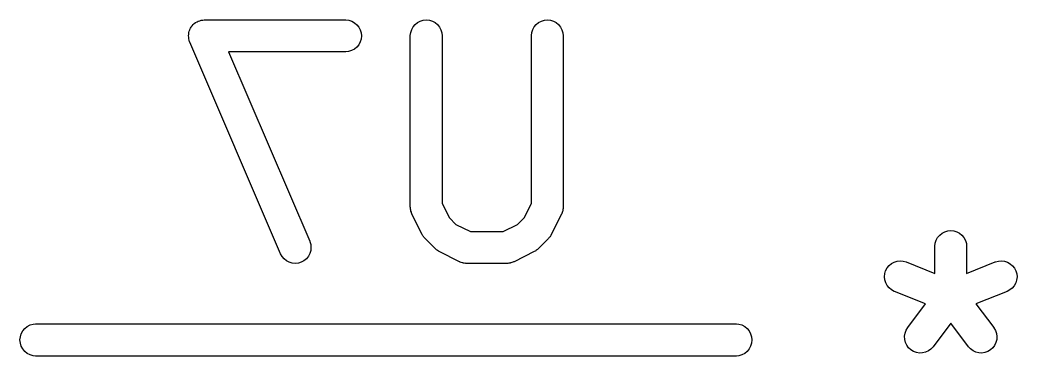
# Model space of a CAD drawing. Extents: x 128.6 to 185.2, y -111.5 to -64.4.
# Drawn here: x 151.561 to 156.269, y -97.76 to -96.172 of the extents above; entities that cross this region are included whole.
import ezdxf

# ---------------------------------------------------------------- set-up
doc = ezdxf.new("R2010")
doc.units = 0
doc.layers.add('BLACK', color=7, linetype='CONTINUOUS')

msp = doc.modelspace()

# ---------------------------------------------------------------- linework, layer by layer
at = {"layer": 'BLACK', "linetype": 'CONTINUOUS'}
for p, q in [((152.39, -96.1849), (152.397, -96.1816)), ((152.397, -96.1816), (152.403, -96.1782)), ((152.403, -96.178), (152.41, -96.176)), ((152.403, -96.1782), (152.403, -96.178)), ((152.403, -96.1782), (152.403, -96.1782)), ((152.41, -96.176), (152.417, -96.1739)), ((152.417, -96.1738), (152.424, -96.1731)), ((152.417, -96.1739), (152.417, -96.1738)), ((152.417, -96.1739), (152.417, -96.1739)), ((152.424, -96.1731), (152.431, -96.1724)), ((152.431, -96.1724), (152.432, -96.1724)), ((152.432, -96.1724), (152.432, -96.1724)), ((152.432, -96.1724), (153.099, -96.1724)), ((153.099, -96.1724), (153.1, -96.1724)), ((153.1, -96.1724), (153.114, -96.174)), ((153.114, -96.174), (153.128, -96.1784)), ((153.128, -96.1784), (153.141, -96.1855)), ((153.438, -96.1846), (153.451, -96.1778)), ((153.451, -96.1778), (153.465, -96.1737)), ((153.465, -96.1737), (153.48, -96.1724)), ((153.48, -96.1724), (153.495, -96.1739)), ((153.495, -96.1739), (153.509, -96.1782)), ((153.509, -96.1782), (153.521, -96.1852)), ((154.01, -96.1846), (154.023, -96.1778)), ((154.023, -96.1778), (154.037, -96.1737)), ((154.037, -96.1737), (154.051, -96.1724)), ((154.051, -96.1724), (154.066, -96.1739)), ((154.066, -96.1739), (154.08, -96.1782)), ((154.08, -96.1782), (154.093, -96.1852)), ((152.358, -96.2323), (152.36, -96.2256)), ((152.36, -96.2256), (152.363, -96.2188)), ((152.363, -96.2183), (152.366, -96.212)), ((152.363, -96.2186), (152.363, -96.2183)), ((152.363, -96.2188), (152.363, -96.2186)), ((152.366, -96.212), (152.369, -96.2059)), ((152.369, -96.2059), (152.37, -96.2057)), ((152.37, -96.2054), (152.374, -96.2)), ((152.37, -96.2057), (152.37, -96.2054)), ((152.374, -96.2), (152.379, -96.1945)), ((152.379, -96.1942), (152.384, -96.1897)), ((152.379, -96.1944), (152.379, -96.1942)), ((152.379, -96.1945), (152.379, -96.1944)), ((152.384, -96.1897), (152.39, -96.1852)), ((152.39, -96.1851), (152.39, -96.1849)), ((152.39, -96.1852), (152.39, -96.1851)), ((153.141, -96.1855), (153.152, -96.1949)), ((153.152, -96.1949), (153.161, -96.2063)), ((153.161, -96.2063), (153.168, -96.2193)), ((153.168, -96.2193), (153.172, -96.2333)), ((153.406, -96.2318), (153.411, -96.2178)), ((153.411, -96.2178), (153.418, -96.205)), ((153.418, -96.205), (153.427, -96.1938)), ((153.427, -96.1938), (153.438, -96.1846)), ((153.521, -96.1852), (153.533, -96.1945)), ((153.533, -96.1945), (153.542, -96.2059)), ((153.542, -96.2059), (153.549, -96.2188)), ((153.549, -96.2188), (153.553, -96.2328)), ((153.978, -96.2318), (153.982, -96.2178)), ((153.982, -96.2178), (153.989, -96.205)), ((153.989, -96.205), (153.998, -96.1938)), ((153.998, -96.1938), (154.01, -96.1846)), ((154.093, -96.1852), (154.104, -96.1945)), ((154.104, -96.1945), (154.113, -96.2059)), ((154.113, -96.2059), (154.12, -96.2188)), ((154.12, -96.2188), (154.124, -96.2328)), ((152.357, -96.2469), (152.358, -96.2399)), ((152.357, -96.2471), (152.357, -96.2469)), ((152.357, -96.2474), (152.357, -96.2471)), ((152.358, -96.2544), (152.357, -96.2474)), ((152.358, -96.2326), (152.358, -96.2323)), ((152.358, -96.2328), (152.358, -96.2326)), ((152.358, -96.2399), (152.358, -96.2328)), ((152.358, -96.2614), (152.358, -96.2544)), ((152.358, -96.2617), (152.358, -96.2614)), ((152.358, -96.2619), (152.358, -96.2617)), ((152.36, -96.2687), (152.358, -96.2619)), ((152.362, -96.2755), (152.36, -96.2687)), ((152.362, -96.2757), (152.362, -96.2755)), ((152.363, -96.276), (152.362, -96.2757)), ((152.363, -96.2769), (152.363, -96.276)), ((152.791, -97.2769), (152.363, -96.2769)), ((153.168, -96.2764), (153.161, -96.2893)), ((153.172, -96.2625), (153.168, -96.2764)), ((153.172, -96.2333), (153.174, -96.2479)), ((153.174, -96.2479), (153.172, -96.2625)), ((153.404, -96.2463), (153.406, -96.2318)), ((153.404, -96.2474), (153.404, -96.2463)), ((153.404, -97.0569), (153.404, -96.2474)), ((153.553, -96.2328), (153.554, -96.2474)), ((153.554, -96.2474), (153.554, -97.0392)), ((153.976, -96.2463), (153.978, -96.2318)), ((153.976, -96.2474), (153.976, -96.2463)), ((153.976, -97.0392), (153.976, -96.2474)), ((154.124, -96.2328), (154.126, -96.2474)), ((154.126, -96.2474), (154.126, -97.0569)), ((153.099, -96.3224), (152.546, -96.3224)), ((152.546, -96.3224), (152.929, -97.2178)), ((153.113, -96.321), (153.099, -96.3224)), ((153.127, -96.3167), (153.113, -96.321)), ((153.14, -96.3098), (153.127, -96.3167)), ((153.151, -96.3006), (153.14, -96.3098)), ((153.161, -96.2893), (153.151, -96.3006)), ((153.405, -97.0591), (153.404, -97.0569)), ((153.405, -97.0613), (153.405, -97.0591)), ((153.405, -97.0664), (153.405, -97.0613)), ((153.406, -97.0715), (153.405, -97.0664)), ((153.407, -97.0736), (153.406, -97.0715)), ((153.407, -97.0758), (153.407, -97.0736)), ((153.409, -97.0806), (153.407, -97.0758)), ((153.554, -97.0392), (153.589, -97.1077)), ((153.942, -97.1077), (153.976, -97.0392)), ((154.123, -97.0768), (154.121, -97.0816)), ((154.124, -97.0746), (154.123, -97.0768)), ((154.125, -97.0674), (154.124, -97.0725)), ((154.124, -97.0725), (154.124, -97.0746)), ((154.126, -97.0624), (154.125, -97.0674)), ((154.126, -97.0569), (154.126, -97.058)), ((154.126, -97.058), (154.126, -97.0601)), ((154.126, -97.0601), (154.126, -97.0624)), ((153.41, -97.0855), (153.409, -97.0806)), ((153.411, -97.0874), (153.41, -97.0855)), ((153.412, -97.0895), (153.411, -97.0874)), ((153.412, -97.0904), (153.412, -97.0895)), ((153.46, -97.1857), (153.412, -97.0904)), ((153.589, -97.1077), (153.619, -97.1381)), ((153.911, -97.1381), (153.942, -97.1077)), ((154.118, -97.0904), (154.07, -97.1857)), ((154.119, -97.0884), (154.118, -97.0904)), ((154.12, -97.0864), (154.119, -97.0884)), ((154.121, -97.0816), (154.12, -97.0864)), ((153.619, -97.1381), (153.688, -97.1724)), ((153.688, -97.1724), (153.843, -97.1724)), ((153.843, -97.1724), (153.911, -97.1381)), ((155.915, -97.1796), (155.928, -97.1728)), ((155.928, -97.1728), (155.942, -97.1687)), ((155.942, -97.1687), (155.957, -97.1674)), ((155.957, -97.1674), (155.971, -97.1689)), ((155.971, -97.1689), (155.985, -97.1732)), ((152.929, -97.2178), (152.93, -97.2188)), ((152.93, -97.2188), (152.934, -97.2328)), ((153.462, -97.1893), (153.46, -97.1857)), ((153.464, -97.193), (153.462, -97.1893)), ((153.466, -97.1954), (153.464, -97.193)), ((153.468, -97.1981), (153.466, -97.1954)), ((153.471, -97.2011), (153.468, -97.1981)), ((153.473, -97.2044), (153.471, -97.2011)), ((153.474, -97.2052), (153.473, -97.2044)), ((153.522, -97.2528), (153.474, -97.2052)), ((154.056, -97.2052), (154.009, -97.2528)), ((154.059, -97.2019), (154.056, -97.2052)), ((154.062, -97.1989), (154.059, -97.2019)), ((154.064, -97.1963), (154.062, -97.1989)), ((154.066, -97.1939), (154.064, -97.1963)), ((154.068, -97.1902), (154.066, -97.1939)), ((154.07, -97.1866), (154.068, -97.1902)), ((154.07, -97.1857), (154.07, -97.1866)), ((155.883, -97.2268), (155.887, -97.2128)), ((155.887, -97.2128), (155.894, -97.2)), ((155.894, -97.2), (155.904, -97.1888)), ((155.904, -97.1888), (155.915, -97.1796)), ((155.985, -97.1732), (155.998, -97.1802)), ((155.998, -97.1802), (156.009, -97.1895)), ((156.009, -97.1895), (156.018, -97.2009)), ((156.018, -97.2009), (156.025, -97.2138)), ((156.025, -97.2138), (156.03, -97.2278)), ((152.934, -97.2619), (152.93, -97.276)), ((152.934, -97.2328), (152.935, -97.2474)), ((152.935, -97.2474), (152.934, -97.2619)), ((153.525, -97.2555), (153.522, -97.2528)), ((153.528, -97.2584), (153.525, -97.2555)), ((153.531, -97.2601), (153.528, -97.2584)), ((153.533, -97.2621), (153.531, -97.2601)), ((153.537, -97.2641), (153.533, -97.2621)), ((153.54, -97.2664), (153.537, -97.2641)), ((153.541, -97.2668), (153.54, -97.2664)), ((153.636, -97.3145), (153.541, -97.2668)), ((153.989, -97.2668), (153.894, -97.3145)), ((153.993, -97.2646), (153.989, -97.2668)), ((153.997, -97.2627), (153.993, -97.2646)), ((153.999, -97.2607), (153.997, -97.2627)), ((154.002, -97.2591), (153.999, -97.2607)), ((154.005, -97.2562), (154.002, -97.2591)), ((154.008, -97.2535), (154.005, -97.2562)), ((154.009, -97.2528), (154.008, -97.2535)), ((155.881, -97.2413), (155.883, -97.2268)), ((155.881, -97.2424), (155.881, -97.2413)), ((155.881, -97.3697), (155.881, -97.2424)), ((156.03, -97.2278), (156.031, -97.2424)), ((156.031, -97.2424), (156.031, -97.3697)), ((152.799, -97.2898), (152.791, -97.2769)), ((152.808, -97.301), (152.799, -97.2898)), ((152.819, -97.3101), (152.808, -97.301)), ((152.832, -97.3169), (152.819, -97.3101)), ((152.902, -97.3096), (152.889, -97.3165)), ((152.914, -97.3002), (152.902, -97.3096)), ((152.923, -97.2889), (152.914, -97.3002)), ((152.93, -97.276), (152.923, -97.2889)), ((155.689, -97.3162), (155.703, -97.3118)), ((155.703, -97.3118), (155.717, -97.3102)), ((155.717, -97.3102), (155.732, -97.3115)), ((155.732, -97.3115), (155.746, -97.3156)), ((156.167, -97.3152), (156.181, -97.3113)), ((156.181, -97.3113), (156.196, -97.3103)), ((156.196, -97.3103), (156.21, -97.312)), ((156.21, -97.312), (156.224, -97.3166)), ((152.846, -97.3211), (152.832, -97.3169)), ((152.861, -97.3224), (152.846, -97.3211)), ((152.876, -97.3208), (152.861, -97.3224)), ((152.889, -97.3165), (152.876, -97.3208)), ((153.638, -97.3153), (153.636, -97.3145)), ((153.64, -97.3163), (153.638, -97.3153)), ((153.645, -97.3179), (153.64, -97.3163)), ((153.65, -97.3197), (153.645, -97.3179)), ((153.652, -97.3201), (153.65, -97.3197)), ((153.654, -97.3207), (153.652, -97.3201)), ((153.659, -97.3213), (153.654, -97.3207)), ((153.665, -97.3222), (153.659, -97.3213)), ((153.667, -97.3221), (153.665, -97.3222)), ((153.669, -97.3224), (153.667, -97.3221)), ((153.67, -97.3224), (153.669, -97.3224)), ((153.86, -97.3224), (153.67, -97.3224)), ((153.863, -97.3222), (153.86, -97.3224)), ((153.865, -97.3223), (153.863, -97.3222)), ((153.87, -97.3215), (153.865, -97.3223)), ((153.875, -97.321), (153.87, -97.3215)), ((153.877, -97.3203), (153.875, -97.321)), ((153.879, -97.32), (153.877, -97.3203)), ((153.884, -97.3182), (153.879, -97.32)), ((153.889, -97.3167), (153.884, -97.3182)), ((153.891, -97.3157), (153.889, -97.3167)), ((153.893, -97.3149), (153.891, -97.3157)), ((153.894, -97.3145), (153.893, -97.3149)), ((155.644, -97.3709), (155.648, -97.3569)), ((155.648, -97.3569), (155.655, -97.3439)), ((155.655, -97.3439), (155.665, -97.3326)), ((155.665, -97.3326), (155.676, -97.3232)), ((155.676, -97.3232), (155.689, -97.3162)), ((155.746, -97.3156), (155.881, -97.3697)), ((156.031, -97.3697), (156.166, -97.3156)), ((156.166, -97.3156), (156.167, -97.3152)), ((156.224, -97.3166), (156.237, -97.3238)), ((156.237, -97.3238), (156.248, -97.3333)), ((156.248, -97.3333), (156.257, -97.3448)), ((156.257, -97.3448), (156.264, -97.3579)), ((156.264, -97.3579), (156.268, -97.372)), ((155.643, -97.3855), (155.644, -97.3709)), ((155.644, -97.4001), (155.643, -97.3855)), ((155.649, -97.4141), (155.644, -97.4001)), ((156.267, -97.4011), (156.263, -97.415)), ((156.269, -97.3865), (156.267, -97.4011)), ((156.268, -97.372), (156.269, -97.3865)), ((155.656, -97.427), (155.649, -97.4141)), ((155.665, -97.4383), (155.656, -97.427)), ((155.676, -97.4476), (155.665, -97.4383)), ((155.689, -97.4545), (155.676, -97.4476)), ((155.69, -97.4549), (155.689, -97.4545)), ((155.837, -97.5138), (155.69, -97.4549)), ((156.222, -97.4549), (156.075, -97.5138)), ((156.235, -97.4481), (156.222, -97.4549)), ((156.246, -97.439), (156.235, -97.4481)), ((156.256, -97.4278), (156.246, -97.439)), ((156.263, -97.415), (156.256, -97.4278)), ((155.753, -97.626), (155.837, -97.5138)), ((156.075, -97.5138), (156.159, -97.626)), ((151.567, -97.6547), (151.574, -97.6415)), ((151.574, -97.6415), (151.584, -97.6299)), ((151.584, -97.6299), (151.595, -97.6203)), ((151.595, -97.6203), (151.609, -97.6133)), ((151.609, -97.6133), (151.623, -97.6089)), ((151.623, -97.6089), (151.634, -97.6078)), ((151.634, -97.6078), (154.944, -97.6078)), ((154.944, -97.6078), (154.955, -97.6089)), ((154.955, -97.6089), (154.969, -97.6133)), ((154.969, -97.6133), (154.983, -97.6203)), ((154.983, -97.6203), (154.994, -97.6299)), ((154.994, -97.6299), (155.004, -97.6415)), ((155.004, -97.6415), (155.011, -97.6547)), ((155.741, -97.6522), (155.746, -97.6385)), ((155.746, -97.6385), (155.753, -97.626)), ((155.956, -97.6055), (155.873, -97.716)), ((156.039, -97.716), (155.956, -97.6055)), ((156.159, -97.626), (156.159, -97.6268)), ((156.159, -97.6268), (156.167, -97.6394)), ((156.167, -97.6394), (156.172, -97.6532)), ((151.561, -97.684), (151.563, -97.6691)), ((151.563, -97.6989), (151.561, -97.684)), ((151.563, -97.6691), (151.567, -97.6547)), ((155.011, -97.6547), (155.015, -97.6691)), ((155.015, -97.6691), (155.017, -97.684)), ((155.017, -97.684), (155.015, -97.6989)), ((155.738, -97.6667), (155.741, -97.6522)), ((155.739, -97.6813), (155.738, -97.6667)), ((155.742, -97.6955), (155.739, -97.6813)), ((156.173, -97.6823), (156.169, -97.6965)), ((156.172, -97.6532), (156.174, -97.6677)), ((156.174, -97.6677), (156.173, -97.6823)), ((151.567, -97.7133), (151.563, -97.6989)), ((151.574, -97.7265), (151.567, -97.7133)), ((151.584, -97.7381), (151.574, -97.7265)), ((155.004, -97.7265), (154.994, -97.7381)), ((155.011, -97.7133), (155.004, -97.7265)), ((155.015, -97.6989), (155.011, -97.7133)), ((155.748, -97.7088), (155.742, -97.6955)), ((155.757, -97.7207), (155.748, -97.7088)), ((155.768, -97.7306), (155.757, -97.7207)), ((155.78, -97.7383), (155.768, -97.7306)), ((155.851, -97.736), (155.837, -97.742)), ((155.862, -97.7274), (155.851, -97.736)), ((155.873, -97.7168), (155.862, -97.7274)), ((155.873, -97.716), (155.873, -97.7168)), ((156.049, -97.7267), (156.039, -97.716)), ((156.061, -97.7354), (156.049, -97.7267)), ((156.074, -97.7416), (156.061, -97.7354)), ((156.143, -97.7313), (156.131, -97.7388)), ((156.154, -97.7215), (156.143, -97.7313)), ((156.163, -97.7097), (156.154, -97.7215)), ((156.169, -97.6965), (156.163, -97.7097)), ((151.595, -97.7477), (151.584, -97.7381)), ((151.609, -97.7547), (151.595, -97.7477)), ((151.623, -97.7591), (151.609, -97.7547)), ((151.634, -97.7602), (151.623, -97.7591)), ((154.944, -97.7602), (151.634, -97.7602)), ((154.955, -97.7591), (154.944, -97.7602)), ((154.969, -97.7547), (154.955, -97.7591)), ((154.983, -97.7477), (154.969, -97.7547)), ((154.994, -97.7381), (154.983, -97.7477)), ((155.794, -97.7434), (155.78, -97.7383)), ((155.808, -97.7458), (155.794, -97.7434)), ((155.823, -97.7453), (155.808, -97.7458)), ((155.837, -97.742), (155.823, -97.7453)), ((156.088, -97.7452), (156.074, -97.7416)), ((156.103, -97.7459), (156.088, -97.7452)), ((156.117, -97.7437), (156.103, -97.7459)), ((156.131, -97.7388), (156.117, -97.7437))]:
    msp.add_line(p, q, dxfattribs=at)

doc.saveas('drawing.dxf')
